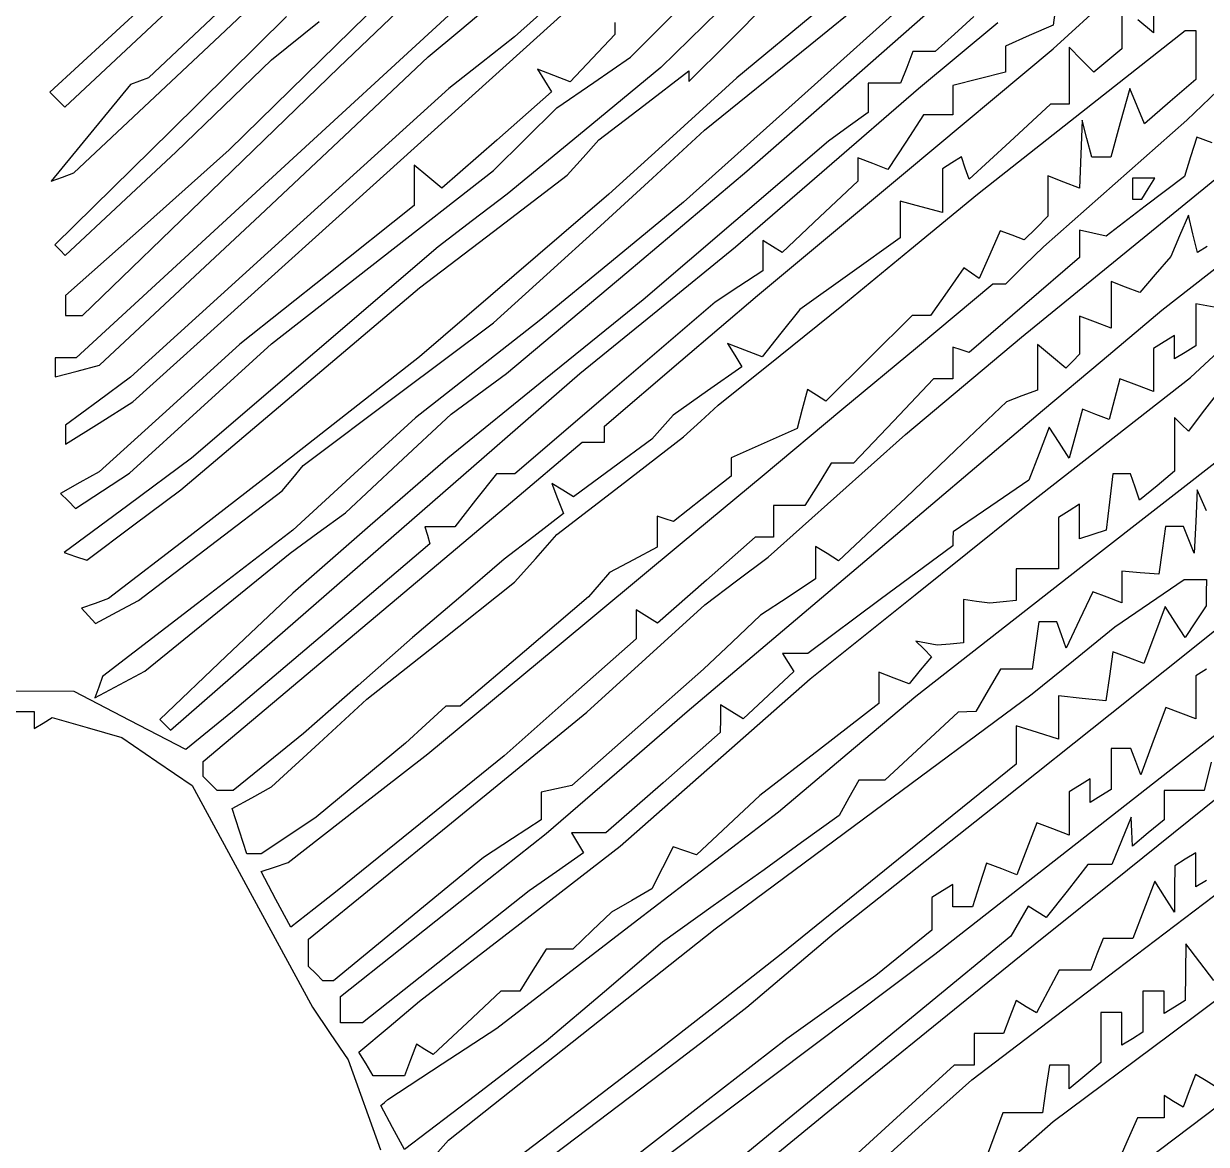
# Model space of a CAD drawing. Extents: x 137 to 489, y 18 to 824.
# Drawn here: x 315.8 to 405.4, y 401.4 to 486.3 of the extents above; entities that cross this region are included whole.
import ezdxf

# ---------------------------------------------------------------- set-up
doc = ezdxf.new("R2010")
doc.units = 0
doc.layers.add('Vrstva_1', color=7, linetype='CONTINUOUS')

msp = doc.modelspace()

# ---------------------------------------------------------------- linework, layer by layer
at = {"layer": 'Vrstva_1', "color": 7}
for p, q in [((330.617707, 485.411868), (341.66571, 495.811871)), ((361.749628, 483.788721), (372.934715, 495.000142)), ((336.66018, 493.011751), (325.2312, 482.211751)), ((339.653735, 483.011745), (348.001285, 491.011739)), ((375.348983, 484.728803), (383.348976, 491.212063)), ((318.891713, 479.998261), (330.308192, 490.705087)), ((326.545087, 489.230759), (322.153483, 485.179427)), ((370.549531, 489.366227), (367.294167, 486.187937)), ((384.14897, 489.297798), (374.948957, 481.043083)), ((340.944491, 472.936309), (358.270951, 488.553449)), ((356.944479, 488.906135), (352.944482, 485.314157)), ((378.441865, 482.0796), (386.334794, 489.009742)), ((393.757342, 484.412797), (398.232964, 488.512715)), ((348.873789, 487.811735), (334.315049, 474.411742)), ((348.804539, 485.811751), (351.18669, 487.811735)), ((369.149528, 484.928844), (372.149518, 487.922343)), ((376.072554, 487.409726), (369.800079, 482.209739)), ((394.012658, 488.070907), (393.749036, 486.209735)), ((398.9592, 487.608548), (398.9592, 486.008532)), ((401.359181, 488.142822), (401.359181, 485.616728)), ((335.684523, 486.860343), (326.906759, 478.210535)), ((341.744627, 486.94303), (331.344624, 476.761833)), ((334.544627, 483.580403), (338.144627, 486.492208)), ((387.74897, 486.857707), (386.285981, 485.533729)), ((401.359181, 485.616728), (400.159191, 486.612624)), ((346.422387, 483.811739), (348.804539, 485.811751)), ((360.549609, 486.407509), (360.549609, 485.514709)), ((367.294167, 486.187937), (364.038832, 483.009647)), ((383.543632, 481.409745), (389.56252, 486.409748)), ((393.749036, 486.209735), (391.949036, 485.420032)), ((395.89458, 479.61309), (403.76571, 485.813083)), ((398.9592, 486.008532), (398.9592, 484.408545)), ((403.76571, 485.813083), (404.16154, 485.813083)), ((404.16154, 485.813083), (404.557342, 485.813083)), ((404.557342, 485.813083), (404.557342, 483.957354)), ((322.153483, 485.179427), (317.761909, 481.128094)), ((319.569704, 475.011865), (330.617707, 485.411868)), ((352.944482, 485.314157), (350.453906, 483.362957)), ((360.549609, 485.514709), (358.864469, 483.720917)), ((366.149509, 481.935317), (369.149528, 484.928844)), ((367.348961, 478.245515), (375.348983, 484.728803)), ((386.285981, 485.533729), (384.822992, 484.209723)), ((391.949036, 485.420032), (390.149036, 484.630328)), ((340.056283, 477.811757), (346.422387, 483.811739)), ((358.949622, 481.862806), (361.749628, 483.788721)), ((382.557345, 475.066942), (393.757342, 484.412797)), ((383.120135, 484.209723), (382.659647, 483.009732)), ((383.971578, 484.209723), (383.120135, 484.209723)), ((384.822992, 484.209723), (383.971578, 484.209723)), ((390.149036, 484.630328), (390.149036, 483.635282)), ((395.900164, 483.591657), (394.959175, 484.532617)), ((394.959175, 484.532617), (394.959175, 482.372617)), ((398.9592, 484.408545), (397.900148, 483.529606)), ((403.867672, 479.013477), (409.21251, 484.107591)), ((404.557342, 483.957354), (404.557342, 482.101625)), ((329.943543, 473.611748), (339.653735, 483.011745)), ((330.931814, 480.096085), (334.544627, 483.580403)), ((350.453906, 483.362957), (347.963301, 481.411757)), ((358.864469, 483.720917), (357.179301, 481.927153)), ((364.038832, 483.009647), (358.222847, 478.209657)), ((382.659647, 483.009732), (382.199187, 481.809742)), ((390.149036, 483.635282), (390.149036, 482.640208)), ((396.841124, 482.650696), (395.900164, 483.591657)), ((397.900148, 483.529606), (396.841124, 482.650696)), ((325.2312, 482.211751), (324.545556, 481.964287)), ((355.933219, 482.405301), (354.687137, 482.883477)), ((354.687137, 482.883477), (355.224132, 482.014602)), ((355.224132, 482.014602), (355.761128, 481.145726)), ((357.179301, 481.927153), (355.933219, 482.405301)), ((362.749521, 480.133304), (366.149509, 482.744098)), ((369.800079, 482.209739), (364.943764, 477.809745)), ((366.149509, 482.744098), (366.149509, 482.339707)), ((366.149509, 482.339707), (366.149509, 481.935317)), ((370.548964, 475.149487), (378.441865, 482.0796)), ((388.149052, 482.138249), (386.149039, 481.63629)), ((390.149036, 482.640208), (388.149052, 482.138249)), ((394.959175, 482.372617), (394.959175, 480.212617)), ((404.557342, 482.101625), (402.620003, 480.417137)), ((317.761909, 481.128094), (318.326825, 480.563178)), ((323.85994, 481.716822), (320.853657, 478.048054)), ((324.545556, 481.964287), (323.85994, 481.716822)), ((347.963301, 481.411757), (335.909679, 470.476942)), ((355.761128, 481.145726), (351.602334, 477.507713)), ((356.149616, 479.936863), (358.949622, 481.862806)), ((376.616211, 475.409735), (383.543632, 481.409745)), ((380.974082, 481.809742), (379.748976, 481.809742)), ((379.748976, 481.809742), (379.748976, 480.70732)), ((382.199187, 481.809742), (380.974082, 481.809742)), ((386.149039, 481.63629), (386.149039, 480.523011)), ((399.55303, 481.41309), (398.832321, 478.813096)), ((400.117861, 480.072869), (399.55303, 481.41309)), ((318.326825, 480.563178), (318.891713, 479.998261)), ((374.948957, 481.043083), (365.748973, 472.78834)), ((379.748976, 480.70732), (379.748976, 479.604898)), ((386.149039, 480.523011), (386.149039, 479.409732)), ((393.560277, 480.212617), (390.469946, 477.381997)), ((394.259726, 480.212617), (393.560277, 480.212617)), ((394.959175, 480.212617), (394.259726, 480.212617)), ((402.620003, 480.417137), (400.682665, 478.73262)), ((402.557357, 471.724838), (413.757354, 480.86983)), ((327.31903, 476.611739), (330.931814, 480.096085)), ((353.749606, 477.573364), (356.149616, 479.936863)), ((359.349534, 477.522482), (362.749521, 480.133304)), ((379.748976, 479.604898), (378.236239, 478.507323)), ((383.933055, 479.409732), (382.581496, 477.346989)), ((385.041061, 479.409732), (383.933055, 479.409732)), ((386.149039, 479.409732), (385.041061, 479.409732)), ((388.02342, 473.413096), (395.89458, 479.61309)), ((400.682665, 478.73262), (400.117861, 480.072869)), ((378.236239, 478.507323), (376.723559, 477.409748)), ((395.942967, 479.01308), (395.850274, 476.438202)), ((396.308806, 477.613106), (395.942967, 479.01308)), ((398.832321, 478.813096), (398.111613, 476.213102)), ((398.443465, 474.213487), (403.867672, 479.013477)), ((320.853657, 478.048054), (317.847402, 474.379313)), ((326.906759, 478.210535), (318.128995, 469.560728)), ((333.69018, 471.811748), (340.056283, 477.811757)), ((351.349625, 475.209836), (353.749606, 477.573364)), ((358.222847, 478.209657), (352.406891, 473.409666)), ((358.149515, 476.177187), (359.349534, 477.522482)), ((364.943764, 477.809745), (360.087449, 473.409723)), ((363.400838, 474.627628), (367.348961, 478.245515)), ((396.674674, 476.213102), (396.308806, 477.613106)), ((404.641106, 477.73182), (404.168769, 476.243688)), ((405.793389, 477.289644), (404.641106, 477.73182)), ((331.344624, 476.761833), (325.14463, 471.242721)), ((351.602334, 477.507713), (347.44354, 473.869701)), ((376.723559, 477.409748), (369.708463, 471.409739)), ((382.581496, 477.346989), (381.229937, 475.284246)), ((390.469946, 477.381997), (387.379587, 474.551348)), ((323.119502, 472.690743), (327.31903, 476.611739)), ((356.949524, 474.831865), (358.149515, 476.177187)), ((380.089502, 475.721887), (378.949039, 476.159528)), ((378.949039, 476.159528), (378.949039, 475.279087)), ((386.090617, 475.770387), (385.358939, 475.318205)), ((386.822296, 476.222598), (386.090617, 475.770387)), ((387.100942, 475.386973), (386.822296, 476.222598)), ((395.850274, 476.438202), (395.757581, 473.863294)), ((397.393143, 476.213102), (396.674674, 476.213102)), ((398.111613, 476.213102), (397.393143, 476.213102)), ((404.168769, 476.243688), (403.69646, 474.755528)), ((318.708539, 474.695575), (319.569704, 475.011865)), ((342.949606, 468.633572), (351.349625, 475.209836)), ((346.396592, 474.738605), (345.349616, 475.60748)), ((345.349616, 475.60748), (345.349616, 474.07062)), ((351.349512, 470.573036), (356.949524, 474.831865)), ((361.449808, 467.479616), (370.548964, 475.149487)), ((369.688791, 469.409726), (376.616211, 475.409735)), ((371.357348, 465.721143), (382.557345, 475.066942)), ((378.949039, 475.279087), (378.949039, 474.398646)), ((381.229937, 475.284246), (380.089502, 475.721887)), ((385.358939, 475.318205), (385.358939, 473.672098)), ((387.379587, 474.551348), (387.100942, 475.386973)), ((317.847402, 474.379313), (318.708539, 474.695575)), ((334.315049, 474.411742), (319.756337, 461.011748)), ((345.349616, 474.07062), (345.349616, 472.533789)), ((347.44354, 473.869701), (346.396592, 474.738605)), ((359.452687, 471.009742), (363.400838, 474.627628)), ((378.949039, 474.398646), (376.084403, 471.696945)), ((393.019228, 469.413468), (398.443465, 474.213487)), ((394.557591, 474.323783), (393.357572, 474.784271)), ((393.357572, 474.784271), (393.357572, 473.258693)), ((395.757581, 473.863294), (394.557591, 474.323783)), ((400.60457, 474.613483), (399.757351, 474.613483)), ((399.757351, 474.613483), (399.757351, 473.81349)), ((401.451789, 474.613483), (400.60457, 474.613483)), ((403.69646, 474.755528), (400.72782, 472.490447)), ((400.957342, 473.81349), (401.451789, 474.613483)), ((320.233351, 464.211751), (329.943543, 473.611748)), ((352.406891, 473.409666), (349.780989, 471.409654)), ((360.087449, 473.409723), (352.918205, 467.242243)), ((382.890387, 469.182614), (388.02342, 473.413096)), ((385.358939, 473.672098), (385.358939, 472.026019)), ((393.357572, 473.258693), (393.357572, 471.733087)), ((399.757351, 473.81349), (399.757351, 473.013468)), ((400.462923, 473.013468), (400.957342, 473.81349)), ((318.919975, 468.769748), (323.119502, 472.690743)), ((332.487524, 465.305584), (340.944491, 472.936309)), ((345.349616, 472.533789), (338.749625, 467.28377)), ((365.748973, 472.78834), (360.287348, 468.299027)), ((383.758951, 472.444413), (382.158935, 472.862835)), ((382.158935, 472.862835), (382.158935, 471.473348)), ((385.358939, 472.026019), (383.758951, 472.444413)), ((400.72782, 472.490447), (397.759181, 470.225367)), ((399.757351, 473.013468), (400.110151, 473.013468)), ((400.110151, 473.013468), (400.462923, 473.013468)), ((327.60102, 466.126951), (333.69018, 471.811748)), ((349.780989, 471.409654), (347.155087, 469.409669)), ((369.708463, 471.409739), (362.693367, 465.409729)), ((376.084403, 471.696945), (373.219739, 468.995216)), ((382.158935, 471.473348), (382.158935, 470.083861)), ((391.357361, 462.579846), (402.557357, 471.724838)), ((393.357572, 471.733087), (392.460094, 470.835609)), ((404.007902, 471.814328), (403.335354, 470.249745)), ((404.34463, 470.404545), (404.007902, 471.814328)), ((325.14463, 471.242721), (318.944608, 465.723609)), ((335.909679, 470.476942), (323.856057, 459.542126)), ((345.749528, 466.314208), (351.349512, 470.573036)), ((355.400844, 467.329181), (359.452687, 471.009742)), ((389.74646, 470.635058), (388.952022, 468.824088)), ((390.654539, 470.286595), (389.74646, 470.635058)), ((392.460094, 470.835609), (391.562617, 469.938132)), ((395.759197, 470.683446), (395.7588, 469.648375)), ((396.759203, 470.454406), (395.759197, 470.683446)), ((397.759181, 470.225367), (396.759203, 470.454406)), ((404.681386, 468.994734), (404.34463, 470.404545)), ((318.128995, 469.560728), (318.524485, 469.165238)), ((372.484403, 469.449694), (371.749039, 469.904173)), ((371.749039, 469.904173), (371.749039, 468.74897)), ((382.158935, 470.083861), (378.358951, 467.372126)), ((391.562617, 469.938132), (390.654539, 470.286595)), ((395.7588, 469.648375), (395.758403, 468.613304)), ((403.335354, 470.249745), (402.662806, 468.685191)), ((318.524485, 469.165238), (318.919975, 468.769748)), ((334.549616, 462.057279), (342.949606, 468.633572)), ((347.155087, 469.409669), (337.821789, 461.409647)), ((363.795931, 464.609735), (369.688791, 469.409726)), ((371.749039, 468.74897), (371.749039, 467.593739)), ((373.219739, 468.995216), (372.484403, 469.449694)), ((377.757354, 464.952132), (382.890387, 469.182614)), ((388.952022, 468.824088), (388.157584, 467.01343)), ((395.758403, 468.613304), (391.574466, 465.013304)), ((391.588299, 468.013465), (393.019228, 469.413468)), ((402.662806, 468.685191), (401.493912, 467.319997)), ((405.420832, 469.451735), (404.681386, 468.994734)), ((360.287348, 468.299027), (354.825751, 463.809742)), ((386.988378, 467.813424), (385.727613, 466.013424)), ((387.572995, 467.413427), (386.988378, 467.813424)), ((390.157342, 466.61349), (391.588299, 468.013465)), ((401.981017, 464.613392), (406.571896, 468.213392)), ((338.749625, 467.28377), (332.149606, 462.033751)), ((352.918205, 467.242243), (345.748961, 461.074762)), ((351.348973, 463.648649), (355.400844, 467.329181)), ((352.35068, 459.809745), (361.449808, 467.479616)), ((371.749039, 467.593739), (369.949039, 466.40486)), ((378.358951, 467.372126), (374.558939, 464.660419)), ((388.157584, 467.01343), (387.572995, 467.413427)), ((399.242636, 466.370164), (398.159887, 466.785496)), ((398.159887, 466.785496), (398.159887, 465.014296)), ((401.493912, 467.319997), (400.325017, 465.954832)), ((321.51189, 460.442126), (327.60102, 466.126951)), ((336.716532, 458.66194), (345.749528, 466.314208)), ((369.949039, 466.40486), (368.149039, 465.215981)), ((383.473559, 461.846466), (389.189792, 466.61349)), ((385.727613, 466.013424), (384.466847, 464.213424)), ((389.189792, 466.61349), (389.673553, 466.61349)), ((389.673553, 466.61349), (390.157342, 466.61349)), ((400.325017, 465.954832), (399.242636, 466.370164)), ((318.944608, 465.723609), (318.944608, 464.967666)), ((324.030557, 457.674888), (332.487524, 465.305584)), ((362.693367, 465.409729), (355.300809, 459.409748)), ((368.149039, 465.215981), (360.557065, 458.71285)), ((365.557351, 460.770265), (371.357348, 465.721143)), ((391.574466, 465.013304), (387.390529, 461.413304)), ((398.159887, 465.014296), (398.159887, 463.243124)), ((405.956608, 464.848384), (404.556633, 465.083376)), ((404.556633, 465.083376), (404.556633, 463.495521)), ((318.944608, 464.967666), (318.944608, 464.211751)), ((318.944608, 464.211751), (319.58898, 464.211751)), ((319.58898, 464.211751), (320.233351, 464.211751)), ((357.903099, 459.809745), (363.795931, 464.609735)), ((373.071798, 461.18262), (377.757354, 464.952132)), ((374.558939, 464.660419), (373.129512, 462.87292)), ((383.084306, 464.213424), (379.810828, 460.97246)), ((383.775591, 464.213424), (383.084306, 464.213424)), ((384.466847, 464.213424), (383.775591, 464.213424)), ((396.959868, 463.703613), (395.759877, 464.164072)), ((395.759877, 464.164072), (395.759877, 462.722513)), ((397.468998, 460.810006), (401.981017, 464.613392)), ((344.148973, 458.247118), (351.348973, 463.648649)), ((354.825751, 463.809742), (350.137219, 460.135559)), ((398.159887, 463.243124), (396.959868, 463.703613)), ((404.556633, 463.495521), (404.556633, 461.907666)), ((373.129512, 462.87292), (371.700085, 461.08542)), ((386.957367, 458.889931), (391.357361, 462.579846)), ((395.759877, 462.722513), (395.759877, 461.280954)), ((402.956617, 462.707688), (402.156624, 462.213241)), ((402.956617, 461.813244), (402.956617, 462.707688)), ((332.149606, 462.033751), (326.822627, 457.20326)), ((337.821789, 461.409647), (328.488491, 453.409654)), ((329.165518, 457.163291), (334.549616, 462.057279)), ((370.398274, 461.58497), (369.096463, 462.08452)), ((369.096463, 462.08452), (369.637115, 461.209748)), ((371.700085, 461.08542), (370.398274, 461.58497)), ((377.757354, 457.079443), (383.473559, 461.846466)), ((386.774844, 461.61343), (386.159159, 461.813272)), ((386.159159, 461.813272), (386.159159, 460.613282)), ((387.390529, 461.413304), (386.774844, 461.61343)), ((393.633496, 461.119181), (392.559874, 462.010224)), ((392.559874, 462.010224), (392.559874, 460.287156)), ((402.156624, 462.213241), (401.35663, 461.718822)), ((401.35663, 461.718822), (401.35663, 460.080454)), ((402.956617, 460.918828), (402.956617, 461.813244)), ((403.756611, 461.413247), (402.956617, 460.918828)), ((404.556633, 461.907666), (403.756611, 461.413247)), ((404.157345, 459.520809), (406.957351, 462.115587)), ((318.950419, 461.011748), (318.144501, 461.011748)), ((318.144501, 461.011748), (318.144501, 460.286646)), ((319.756337, 461.011748), (318.950419, 461.011748)), ((345.748961, 461.074762), (340.148976, 456.685739)), ((359.757354, 455.819414), (365.557351, 460.770265)), ((368.386243, 457.41308), (373.071798, 461.18262)), ((369.637115, 461.209748), (370.177767, 460.334976)), ((379.810828, 460.97246), (376.537323, 457.731524)), ((386.159159, 460.613282), (386.159159, 459.413291)), ((392.956951, 457.006649), (397.468998, 460.810006)), ((394.70709, 460.228167), (393.633496, 461.119181)), ((395.233483, 460.754561), (394.70709, 460.228167)), ((395.759877, 461.280954), (395.233483, 460.754561)), ((318.144501, 460.286646), (318.144501, 459.561543)), ((318.144501, 459.561543), (319.828195, 460.001849)), ((319.828195, 460.001849), (321.51189, 460.442126)), ((350.137219, 460.135559), (345.448658, 456.461405)), ((345.963005, 449.409742), (357.903099, 459.809745)), ((350.249811, 458.279206), (352.35068, 459.809745)), ((370.177767, 460.334976), (367.568362, 458.503172)), ((392.559874, 460.287156), (392.559874, 458.564088)), ((401.35663, 460.080454), (401.35663, 458.442057)), ((323.856057, 459.542126), (321.400261, 457.726479)), ((355.300809, 459.409748), (347.908224, 453.409739)), ((360.557065, 458.71285), (352.965061, 452.209748)), ((384.694101, 459.413291), (381.661795, 456.213288)), ((382.557345, 455.199987), (386.957367, 458.889931)), ((385.42663, 459.413291), (384.694101, 459.413291)), ((386.159159, 459.413291), (385.42663, 459.413291)), ((397.689732, 454.46709), (404.157345, 459.520809)), ((398.808567, 459.419839), (398.403751, 457.871896)), ((400.082598, 458.930976), (398.808567, 459.419839)), ((401.35663, 458.442057), (400.082598, 458.930976)), ((327.683537, 451.009644), (336.716532, 458.66194)), ((336.948973, 452.845559), (344.148973, 458.247118)), ((348.14897, 456.748696), (350.249811, 458.279206)), ((367.568362, 458.503172), (364.958957, 456.671367)), ((375.139474, 458.595439), (374.753055, 457.117739)), ((375.838413, 458.163468), (375.139474, 458.595439)), ((376.537323, 457.731524), (375.838413, 458.163468)), ((391.391802, 458.115846), (390.223729, 457.667632)), ((392.559874, 458.564088), (391.391802, 458.115846)), ((398.403751, 457.871896), (397.998964, 456.323953)), ((406.106334, 458.213386), (405.052668, 456.825827)), ((321.400261, 457.726479), (318.944494, 455.91086)), ((321.487512, 456.064753), (324.030557, 457.674888)), ((326.822627, 457.20326), (321.495619, 452.372797)), ((323.78142, 452.269304), (329.165518, 457.163291)), ((367.071449, 456.21309), (368.386243, 457.41308)), ((371.707767, 452.046472), (377.757354, 457.079443)), ((374.753055, 457.117739), (374.366636, 455.640066)), ((379.493575, 445.610013), (392.956951, 457.006649)), ((390.223729, 457.667632), (386.391798, 454.02395)), ((395.966891, 457.103735), (395.461786, 455.258494)), ((396.982942, 456.713858), (395.966891, 457.103735)), ((318.944494, 454.454617), (321.487512, 456.064753)), ((340.148976, 456.685739), (334.548964, 452.296715)), ((345.448658, 456.461405), (340.798819, 452.208784)), ((344.148973, 453.009742), (348.14897, 456.748696)), ((364.958957, 456.671367), (364.158935, 455.761389)), ((365.756627, 455.013099), (367.071449, 456.21309)), ((381.661795, 456.213288), (378.62949, 453.013285)), ((397.998964, 456.323953), (396.982942, 456.713858)), ((403.478107, 455.959162), (402.957213, 456.480057)), ((402.957213, 456.480057), (402.957213, 454.444668)), ((405.052668, 456.825827), (403.99903, 455.438268)), ((318.944494, 455.91086), (318.944494, 455.182753)), ((318.944494, 455.182753), (318.944494, 454.454617)), ((359.757354, 455.216032), (359.757354, 455.819414)), ((359.757354, 454.61262), (359.757354, 455.216032)), ((364.158935, 455.761389), (363.358942, 454.851383)), ((374.366636, 455.640066), (371.862113, 454.531465)), ((377.357357, 450.552246), (382.557345, 455.199987)), ((393.448479, 455.759036), (392.682359, 453.743943)), ((394.20258, 454.586145), (393.448479, 455.759036)), ((395.461786, 455.258494), (394.956652, 453.413254)), ((396.43937, 445.589688), (409.521515, 455.813405)), ((403.99903, 455.438268), (403.478107, 455.959162)), ((352.637405, 450.012614), (358.070315, 454.61262)), ((358.070315, 454.61262), (358.913849, 454.61262)), ((358.913849, 454.61262), (359.757354, 454.61262)), ((363.358942, 454.851383), (360.393534, 452.663433)), ((360.957005, 451.31057), (365.756627, 455.013099)), ((371.862113, 454.531465), (369.357591, 453.422835)), ((391.222091, 449.413398), (397.689732, 454.46709)), ((394.956652, 453.413254), (394.20258, 454.586145)), ((402.957213, 454.444668), (402.957213, 452.409307)), ((328.488491, 453.409654), (323.666476, 449.827172)), ((347.908224, 453.409739), (342.028602, 448.297682)), ((369.357591, 453.422835), (369.357591, 452.733279)), ((386.391798, 454.02395), (382.559868, 450.380296)), ((392.682359, 453.743943), (391.916211, 451.72885)), ((336.14898, 451.883622), (336.948973, 452.845559)), ((340.148976, 449.270787), (344.148973, 453.009742)), ((360.393534, 452.663433), (357.428098, 450.475455)), ((369.357591, 452.733279), (369.357591, 452.043694)), ((376.944038, 453.013285), (375.944825, 451.413269)), ((377.78675, 453.013285), (376.944038, 453.013285)), ((378.62949, 453.013285), (377.78675, 453.013285)), ((320.029285, 451.552195), (318.562951, 450.731594)), ((321.495619, 452.372797), (320.029285, 451.552195)), ((321.740561, 450.932088), (323.78142, 452.269304)), ((334.548964, 452.296715), (328.373235, 447.527962)), ((335.348986, 450.921685), (336.14898, 451.883622)), ((340.798819, 452.208784), (336.14898, 447.956164)), ((351.579317, 452.209748), (350.006117, 450.209735)), ((352.272189, 452.209748), (351.579317, 452.209748)), ((352.965061, 452.209748), (352.272189, 452.209748)), ((365.658208, 447.013474), (371.707767, 452.046472)), ((369.357591, 452.043694), (367.173099, 450.328564)), ((391.916211, 451.72885), (389.04188, 449.771046)), ((398.263493, 452.213405), (398.010359, 450.07509)), ((398.943694, 452.213405), (398.263493, 452.213405)), ((399.623896, 452.213405), (398.943694, 452.213405)), ((399.960454, 451.213398), (399.623896, 452.213405)), ((402.957213, 452.409307), (401.627112, 451.311335)), ((318.562951, 450.731594), (319.131326, 450.163219)), ((319.699672, 449.594844), (321.740561, 450.932088)), ((324.124328, 448.340372), (327.683537, 451.009644)), ((329.91222, 446.774173), (335.348986, 450.921685)), ((356.602677, 450.985606), (355.777285, 451.495729)), ((355.777285, 451.495729), (356.21674, 450.350504)), ((356.157354, 447.608041), (360.957005, 451.31057)), ((357.428098, 450.475455), (356.602677, 450.985606)), ((375.944825, 451.413269), (374.945613, 449.813282)), ((400.297039, 450.213392), (399.960454, 451.213398)), ((401.627112, 451.311335), (400.297039, 450.213392)), ((404.669679, 451.013386), (404.55034, 448.613405)), ((405.366832, 449.413398), (404.669679, 451.013386)), ((323.666476, 449.827172), (318.844488, 446.244661)), ((319.131326, 450.163219), (319.699672, 449.594844)), ((347.204494, 445.412636), (352.637405, 450.012614)), ((350.006117, 450.209735), (348.432917, 448.209723)), ((356.21674, 450.350504), (356.656195, 449.20525)), ((367.173099, 450.328564), (364.98858, 448.613433)), ((372.15737, 445.904532), (377.357357, 450.552246)), ((373.752397, 449.813282), (372.559181, 449.813282)), ((372.559181, 449.813282), (372.559181, 448.613291)), ((374.945613, 449.813282), (373.752397, 449.813282)), ((382.559868, 450.380296), (380.029918, 448.006791)), ((389.04188, 449.771046), (386.16755, 447.813241)), ((395.757213, 449.907817), (394.957219, 449.413398)), ((395.757213, 448.593931), (395.757213, 449.907817)), ((398.010359, 450.07509), (397.757225, 447.936775)), ((334.02291, 439.009739), (345.963005, 449.409742)), ((338.052557, 447.740277), (340.148976, 449.270787)), ((356.656195, 449.20525), (354.407584, 447.474529)), ((364.373093, 448.813276), (363.757578, 449.013402)), ((363.757578, 449.013402), (363.757578, 447.841531)), ((383.289732, 443.049024), (391.222091, 449.413398)), ((394.957219, 449.413398), (394.157225, 448.91898)), ((394.157225, 448.91898), (394.157225, 446.966164)), ((320.565146, 445.671128), (324.124328, 448.340372)), ((336.14898, 447.956164), (328.94898, 442.402016)), ((342.028602, 448.297682), (336.14898, 443.185625)), ((347.29098, 448.209723), (346.149043, 448.209723)), ((346.149043, 448.209723), (346.349169, 447.559427)), ((348.432917, 448.209723), (347.29098, 448.209723)), ((364.98858, 448.613433), (364.373093, 448.813276)), ((372.559181, 448.613291), (372.559181, 447.413272)), ((380.029918, 448.006791), (377.499969, 445.633313)), ((395.757213, 447.280044), (395.757213, 448.593931)), ((402.26862, 448.21338), (402.012652, 446.41338)), ((402.946299, 448.21338), (402.26862, 448.21338)), ((403.623978, 448.21338), (402.946299, 448.21338)), ((404.02749, 447.213402), (403.623978, 448.21338)), ((404.55034, 448.613405), (404.431002, 446.213395)), ((328.373235, 447.527962), (322.197506, 442.759238)), ((335.956167, 446.209739), (338.052557, 447.740277)), ((346.349169, 447.559427), (346.549011, 446.909131)), ((354.407584, 447.474529), (352.158945, 445.74378)), ((354.557367, 445.802683), (356.157354, 447.608041)), ((363.757578, 447.841531), (363.757578, 446.669688)), ((371.184435, 447.413272), (367.485676, 444.157483)), ((371.871808, 447.413272), (371.184435, 447.413272)), ((372.559181, 447.413272), (371.871808, 447.413272)), ((386.16188, 447.288973), (386.156211, 446.764706)), ((386.16755, 447.813241), (386.16188, 447.288973)), ((396.757219, 447.608438), (395.757213, 447.280044)), ((397.757225, 447.936775), (396.757219, 447.608438)), ((404.431002, 446.213395), (404.02749, 447.213402)), ((318.844488, 446.244661), (319.704803, 445.95788)), ((324.475455, 442.62669), (329.91222, 446.774173)), ((330.452561, 441.740665), (335.956167, 446.209739)), ((346.549011, 446.909131), (339.071641, 440.559439)), ((356.02217, 439.01348), (365.658208, 447.013474)), ((363.757578, 446.669688), (361.957578, 445.710869)), ((376.629931, 446.171017), (375.759893, 446.708721)), ((375.759893, 446.708721), (375.759893, 445.479959)), ((377.499969, 445.633313), (376.629931, 446.171017)), ((386.156211, 446.764706), (380.658359, 442.688967)), ((394.157225, 446.966164), (394.157225, 445.013405)), ((402.012652, 446.41338), (401.756683, 444.61338)), ((319.704803, 445.95788), (320.565146, 445.671128)), ((338.280917, 437.913553), (347.204494, 445.412636)), ((352.158945, 445.74378), (348.696822, 442.778202)), ((352.957351, 443.997298), (354.557367, 445.802683)), ((361.957578, 445.710869), (360.157578, 444.75205)), ((366.030198, 434.213405), (379.493575, 445.610013)), ((369.757361, 444.097786), (372.15737, 445.904532)), ((375.759893, 445.479959), (375.759893, 444.251197)), ((383.357225, 435.365972), (396.43937, 445.589688)), ((360.157578, 444.75205), (359.357584, 443.81914)), ((392.557209, 445.013405), (390.957222, 445.013405)), ((390.957222, 445.013405), (390.957222, 443.813386)), ((394.157225, 445.013405), (392.557209, 445.013405)), ((400.357077, 444.724498), (398.957471, 444.835616)), ((398.957471, 444.835616), (398.957471, 443.638913)), ((401.756683, 444.61338), (400.357077, 444.724498)), ((347.357367, 439.565641), (352.957351, 443.997298)), ((359.357584, 443.81914), (358.557591, 442.88623)), ((367.485676, 444.157483), (363.786917, 440.901723)), ((367.357351, 442.291039), (369.757361, 444.097786)), ((375.759893, 444.251197), (373.671496, 442.882828)), ((390.957222, 443.813386), (390.957222, 442.613395)), ((398.957471, 443.638913), (398.957471, 442.442211)), ((401.04771, 442.413411), (403.672479, 444.213411)), ((403.672479, 444.213411), (404.514907, 444.213411)), ((404.514907, 444.213411), (405.357364, 444.213411)), ((405.357364, 444.213411), (405.346025, 443.213433)), ((322.197506, 442.759238), (321.173235, 442.394022)), ((322.843691, 441.753392), (324.475455, 442.62669)), ((336.14898, 443.185625), (331.114876, 438.398447)), ((348.696822, 442.778202), (345.234671, 439.812624)), ((358.557591, 442.88623), (353.695521, 438.74983)), ((373.671496, 442.882828), (371.583128, 441.514488)), ((380.658359, 442.688967), (375.160507, 438.613257)), ((375.357345, 436.684649), (383.289732, 443.049024)), ((387.957232, 442.553868), (386.957225, 442.683694)), ((386.957225, 442.683694), (386.957225, 441.048643)), ((390.957222, 442.613395), (389.957216, 442.518718)), ((396.756595, 443.286765), (395.752139, 441.150094)), ((397.857033, 442.864488), (396.756595, 443.286765)), ((398.957471, 442.442211), (397.857033, 442.864488)), ((405.346025, 443.213433), (405.334687, 442.213427)), ((321.173235, 442.394022), (320.148964, 442.028778)), ((320.148964, 442.028778), (320.68046, 441.45445)), ((321.211956, 440.880094), (322.843691, 441.753392)), ((328.94898, 442.402016), (321.74898, 436.847868)), ((324.948954, 437.271591), (330.452561, 441.740665)), ((362.973033, 441.404702), (362.159178, 441.90771)), ((362.159178, 441.90771), (362.159178, 440.81691)), ((362.89389, 438.220828), (367.357351, 442.291039)), ((388.957209, 442.424041), (387.957232, 442.553868)), ((389.957216, 442.518718), (388.957209, 442.424041)), ((398.422942, 440.613411), (401.04771, 442.413411)), ((402.251046, 442.1592), (401.430728, 440.001609)), ((403.005118, 440.986309), (402.251046, 442.1592)), ((405.334687, 442.213427), (404.546939, 441.013408)), ((320.68046, 441.45445), (321.211956, 440.880094)), ((362.159178, 440.81691), (362.159178, 439.726082)), ((363.786917, 440.901723), (362.973033, 441.404702)), ((371.583128, 441.514488), (369.428627, 439.464387)), ((386.957225, 441.048643), (386.957225, 439.413562)), ((392.668753, 441.01338), (392.413068, 439.21338)), ((393.346432, 441.01338), (392.668753, 441.01338)), ((394.024139, 441.01338), (393.346432, 441.01338)), ((394.385924, 440.013402), (394.024139, 441.01338)), ((395.752139, 441.150094), (394.747682, 439.013395)), ((403.759191, 439.813417), (403.005118, 440.986309)), ((404.546939, 441.013408), (403.759191, 439.813417)), ((339.071641, 440.559439), (331.594243, 434.209748)), ((394.747682, 439.013395), (394.385924, 440.013402)), ((395.290148, 438.076658), (398.422942, 440.613411)), ((398.062602, 433.997036), (406.364712, 440.613269)), ((401.430728, 440.001609), (400.610409, 437.843991)), ((330.458769, 435.903562), (334.02291, 439.009739)), ((345.234671, 439.812624), (341.096797, 436.173194)), ((341.757354, 435.133956), (347.357367, 439.565641)), ((346.386161, 431.013487), (356.02217, 439.01348)), ((362.159178, 439.726082), (357.159175, 435.284476)), ((369.428627, 439.464387), (367.274126, 437.414287)), ((384.157219, 439.385499), (383.357225, 439.546791)), ((383.357225, 439.546791), (383.95029, 438.953726)), ((384.957213, 439.224208), (384.157219, 439.385499)), ((385.957219, 439.318885), (384.957213, 439.224208)), ((386.957225, 439.413562), (385.957219, 439.318885)), ((392.413068, 439.21338), (392.157383, 437.41338)), ((331.114876, 438.398447), (326.080772, 433.611269)), ((353.695521, 438.74983), (348.833452, 434.613402)), ((358.4304, 434.150617), (362.89389, 438.220828)), ((374.211156, 438.613257), (373.261805, 438.613257)), ((373.261805, 438.613257), (373.684337, 437.92954)), ((375.160507, 438.613257), (374.211156, 438.613257)), ((384.543354, 438.360661), (383.691798, 437.334605)), ((383.95029, 438.953726), (384.543354, 438.360661)), ((398.28651, 438.735742), (398.020337, 436.87457)), ((399.44846, 438.28988), (398.28651, 438.735742)), ((400.610409, 437.843991), (399.44846, 438.28988)), ((323.056403, 436.262967), (324.948954, 437.271591)), ((329.357367, 430.414441), (338.280917, 437.913553)), ((367.274126, 437.414287), (362.289912, 433.014293)), ((374.106898, 437.245824), (372.190791, 435.44571)), ((373.684337, 437.92954), (374.106898, 437.245824)), ((383.691798, 437.334605), (382.840243, 436.308548)), ((389.757373, 437.41338), (388.822195, 435.813392)), ((390.957392, 437.41338), (389.757373, 437.41338)), ((392.157383, 437.41338), (390.957392, 437.41338)), ((392.157354, 435.539906), (395.290148, 438.076658)), ((405.359291, 437.413266), (404.559298, 436.918847)), ((321.74898, 436.847868), (321.456416, 436.051134)), ((368.157345, 430.340542), (375.357345, 436.684649)), ((381.698731, 436.746586), (380.557219, 437.184624)), ((380.557219, 437.184624), (380.557219, 435.99634)), ((382.840243, 436.308548), (381.698731, 436.746586)), ((398.020337, 436.87457), (397.754164, 435.013427)), ((403.028731, 430.097669), (411.057099, 436.381824)), ((404.559298, 436.918847), (404.559298, 435.280479)), ((319.585266, 435.721861), (314.267131, 435.741704)), ((323.82085, 433.524359), (319.585266, 435.721861)), ((321.163852, 435.254372), (323.056403, 436.262967)), ((321.456416, 436.051134), (321.163852, 435.254372)), ((326.894655, 432.797386), (330.458769, 435.903562)), ((341.096797, 436.173194), (336.958951, 432.533735)), ((372.190791, 435.44571), (370.274655, 433.645625)), ((380.157364, 426.645099), (392.157354, 435.539906)), ((380.557219, 435.99634), (380.557219, 434.808028)), ((388.822195, 435.813392), (387.887017, 434.213405)), ((338.148482, 431.820227), (341.757354, 435.133956)), ((347.757591, 434.613402), (346.221581, 433.213398)), ((348.295521, 434.613402), (347.757591, 434.613402)), ((348.833452, 434.613402), (348.295521, 434.613402)), ((357.159175, 435.284476), (352.159172, 430.842841)), ((368.556208, 434.707682), (368.544869, 433.660479)), ((369.415446, 434.176639), (368.556208, 434.707682)), ((380.557219, 434.808028), (376.044973, 431.326857)), ((378.157209, 430.990044), (383.357225, 435.365972)), ((395.956743, 435.203915), (394.159323, 435.394403)), ((394.159323, 435.394403), (394.159323, 433.74994)), ((397.754164, 435.013427), (395.956743, 435.203915)), ((402.281915, 434.516003), (401.33965, 431.964652)), ((403.420592, 434.079043), (402.281915, 434.516003)), ((404.559298, 435.280479), (404.559298, 433.642082)), ((314.563294, 434.205014), (316.563279, 434.205014)), ((316.563279, 434.205014), (316.563279, 433.55778)), ((317.249376, 433.334608), (317.935502, 433.758643)), ((317.935502, 433.758643), (320.568066, 433.003635)), ((331.594243, 434.209748), (329.825339, 432.768302)), ((347.89388, 425.555036), (358.4304, 434.150617)), ((360.693581, 429.589134), (366.030198, 434.213405)), ((368.544869, 433.660479), (368.533531, 432.613247)), ((370.274655, 433.645625), (369.415446, 434.176639)), ((386.55737, 434.16805), (383.779106, 431.590082)), ((387.222208, 434.190728), (386.55737, 434.16805)), ((387.887017, 434.213405), (387.222208, 434.190728)), ((389.76052, 427.380803), (398.062602, 433.997036)), ((394.159323, 433.74994), (394.159323, 432.105449)), ((404.559298, 433.642082), (403.420592, 434.079043)), ((316.563279, 433.55778), (316.563279, 432.910573)), ((316.563279, 432.910573), (317.249376, 433.334608)), ((320.568066, 433.003635), (323.200602, 432.248627)), ((328.056435, 431.326857), (323.82085, 433.524359)), ((326.080772, 433.611269), (326.487713, 433.204328)), ((326.487713, 433.204328), (326.894655, 432.797386)), ((329.825339, 432.768302), (328.056435, 431.326857)), ((346.221581, 433.213398), (344.6856, 431.813395)), ((362.289912, 433.014293), (357.305698, 428.614299)), ((390.959348, 433.121102), (390.953679, 431.667184)), ((392.559335, 432.613276), (390.959348, 433.121102)), ((323.200602, 432.248627), (325.862476, 430.426828)), ((336.958951, 432.533735), (334.297559, 430.373197)), ((368.533531, 432.613247), (364.200378, 428.813263)), ((394.159323, 432.105449), (392.559335, 432.613276)), ((401.33965, 431.964652), (400.397357, 429.413272)), ((334.539581, 428.506498), (338.148482, 431.820227)), ((341.089909, 426.886186), (346.386161, 431.013487)), ((344.6856, 431.813395), (341.307071, 429.013389)), ((376.044973, 431.326857), (371.532756, 427.845685)), ((372.957222, 426.614145), (378.157209, 430.990044)), ((383.779106, 431.590082), (381.000813, 429.012113)), ((390.953679, 431.667184), (390.948009, 430.213266)), ((398.892643, 431.413285), (398.159291, 431.413285)), ((398.159291, 431.413285), (398.159291, 429.860494)), ((399.625965, 431.413285), (398.892643, 431.413285)), ((400.011676, 430.413279), (399.625965, 431.413285)), ((325.862476, 430.426828), (328.52435, 428.605002)), ((329.357367, 429.84686), (329.357367, 430.414441)), ((334.297559, 430.373197), (331.636195, 428.21263)), ((352.159172, 430.842841), (345.839159, 425.728063)), ((360.957345, 423.996435), (368.157345, 430.340542)), ((390.948009, 430.213266), (382.049858, 423.013266)), ((395.000362, 423.813543), (403.028731, 430.097669)), ((400.397357, 429.413272), (400.011676, 430.413279)), ((405.726973, 430.371808), (405.185272, 428.213537)), ((329.357367, 429.279279), (329.357367, 429.84686)), ((329.890706, 428.745969), (329.357367, 429.279279)), ((355.356964, 424.964891), (360.693581, 429.589134)), ((398.159291, 429.860494), (398.159291, 428.307704)), ((328.52435, 428.605002), (333.081666, 420.205011)), ((330.424016, 428.21263), (329.890706, 428.745969)), ((333.057345, 427.676995), (334.539581, 428.506498)), ((341.307071, 429.013389), (337.928513, 426.213383)), ((356.132778, 428.355496), (354.959887, 428.096693)), ((357.305698, 428.614299), (356.132778, 428.355496)), ((364.200378, 428.813263), (359.867254, 425.01325)), ((379.036885, 429.012113), (378.286781, 427.671751)), ((380.018835, 429.012113), (379.036885, 429.012113)), ((381.000813, 429.012113), (380.018835, 429.012113)), ((395.759282, 428.613279), (394.959288, 428.11886)), ((396.559304, 429.107698), (395.759282, 428.613279)), ((396.559304, 428.213282), (396.559304, 429.107698)), ((398.159291, 428.307704), (397.359298, 427.813285)), ((331.029298, 428.21263), (330.424016, 428.21263)), ((331.636195, 428.21263), (331.029298, 428.21263)), ((331.575137, 426.847521), (333.057345, 427.676995)), ((354.959887, 428.096693), (354.959887, 427.047364)), ((371.532756, 427.845685), (369.130025, 425.601213)), ((378.286781, 427.671751), (377.536677, 426.331417)), ((383.462872, 422.397043), (389.76052, 427.380803)), ((394.959288, 428.11886), (394.959288, 426.480463)), ((396.559304, 427.318866), (396.559304, 428.213282)), ((397.359298, 427.813285), (396.559304, 427.318866)), ((399.38125, 422.213584), (406.365109, 427.813597)), ((403.671997, 428.213537), (402.158721, 428.213537)), ((402.158721, 428.213537), (402.158721, 427.111483)), ((405.185272, 428.213537), (403.671997, 428.213537)), ((332.120154, 425.130293), (331.575137, 426.847521)), ((335.793657, 422.758913), (341.089909, 426.886186)), ((354.959887, 427.047364), (354.959887, 425.998035)), ((362.278828, 418.41377), (372.957222, 426.614145)), ((368.157345, 417.750293), (380.157364, 426.645099)), ((394.959288, 426.480463), (394.959288, 424.842094)), ((402.158721, 427.111483), (402.158721, 426.009458)), ((337.928513, 426.213383), (335.843036, 424.818652)), ((337.357361, 416.959455), (347.89388, 425.555036)), ((345.839159, 425.728063), (339.519175, 420.613285)), ((354.959887, 425.998035), (352.786706, 424.574107)), ((369.130025, 425.601213), (366.727323, 423.35674)), ((377.536677, 426.331417), (374.694576, 424.271764)), ((392.508085, 425.782715), (391.759002, 423.813288)), ((393.733701, 425.312419), (392.508085, 425.782715)), ((399.657232, 426.213524), (398.933717, 424.413524)), ((399.707972, 425.115581), (399.657232, 426.213524)), ((402.158721, 426.009458), (400.958731, 425.013534)), ((332.665172, 423.413093), (332.120154, 425.130293)), ((335.843036, 424.818652), (333.757587, 423.42395)), ((352.097461, 422.389134), (355.356964, 424.964891)), ((358.563288, 425.01325), (357.259294, 425.01325)), ((357.259294, 425.01325), (357.722986, 424.263005)), ((359.867254, 425.01325), (358.563288, 425.01325)), ((394.959288, 424.842094), (393.733701, 425.312419)), ((399.758712, 424.017609), (399.707972, 425.115581)), ((400.958731, 425.013534), (399.758712, 424.017609)), ((352.786706, 424.574107), (350.613496, 423.15018)), ((353.357348, 418.130022), (360.957345, 423.996435)), ((357.722986, 424.263005), (358.186649, 423.512787)), ((364.969729, 423.942605), (364.163471, 422.356564)), ((365.848526, 423.649672), (364.969729, 423.942605)), ((374.694576, 424.271764), (371.852447, 422.21211)), ((389.890658, 419.813546), (395.000362, 423.813543)), ((391.759002, 423.813288), (391.01023, 421.843833)), ((398.933717, 424.413524), (398.210202, 422.613524)), ((333.211266, 423.418762), (332.665172, 423.413093)), ((333.211493, 423.41828), (333.211266, 423.418762)), ((333.757587, 423.42395), (333.211493, 423.41828)), ((350.613496, 423.15018), (344.925921, 418.482085)), ((358.186649, 423.512787), (356.128016, 422.063008)), ((366.727323, 423.35674), (365.848526, 423.649672)), ((382.049858, 423.013266), (373.151707, 415.813294)), ((398.571279, 414.66223), (409.551137, 423.013578)), ((403.759077, 423.013436), (402.959083, 422.519017)), ((404.559071, 423.507883), (403.759077, 423.013436)), ((404.559071, 422.213443), (404.559071, 423.507883)), ((333.757361, 422.075282), (334.775509, 422.417112)), ((334.880306, 419.967241), (333.757361, 422.075282)), ((334.775509, 422.417112), (335.793657, 422.758913)), ((348.837959, 419.813405), (352.097461, 422.389134)), ((356.128016, 422.063008), (354.069354, 420.613257)), ((364.163471, 422.356564), (363.357213, 420.770494)), ((371.852447, 422.21211), (368.004926, 419.473531)), ((377.165225, 417.413282), (383.462872, 422.397043)), ((388.703537, 422.72898), (388.17737, 421.071137)), ((389.856869, 422.286406), (388.703537, 422.72898)), ((391.01023, 421.843833), (389.856869, 422.286406)), ((392.397392, 416.6136), (399.38125, 422.213584)), ((396.388913, 422.613524), (394.809732, 420.605915)), ((397.299543, 422.613524), (396.388913, 422.613524)), ((398.210202, 422.613524), (397.299543, 422.613524)), ((402.959083, 422.519017), (402.947745, 420.766243)), ((404.559071, 420.91903), (404.559071, 422.213443)), ((386.158989, 421.107704), (385.358995, 420.613285)), ((386.158989, 420.260485), (386.158989, 421.107704)), ((401.452781, 421.359222), (400.626652, 419.186353)), ((402.194608, 420.186359), (401.452781, 421.359222)), ((405.359093, 421.413449), (404.559071, 420.91903)), ((333.081666, 420.205011), (337.639011, 411.804992)), ((339.519175, 420.613285), (337.760306, 419.236328)), ((354.069354, 420.613257), (347.750986, 415.613254)), ((363.357213, 420.770494), (361.827411, 419.891981)), ((385.358995, 420.613285), (384.559002, 420.118866)), ((386.158989, 419.413266), (386.158989, 420.260485)), ((388.17737, 421.071137), (387.651175, 419.413266)), ((394.809732, 420.605915), (393.230523, 418.598277)), ((402.936406, 419.013439), (402.194608, 420.186359)), ((402.947745, 420.766243), (402.936406, 419.013439)), ((336.003279, 417.859172), (334.880306, 419.967241)), ((344.300513, 416.213405), (348.837959, 419.813405)), ((361.827411, 419.891981), (360.297609, 419.013439)), ((368.004926, 419.473531), (364.157376, 416.734923)), ((384.559002, 420.118866), (384.559002, 418.881203)), ((384.780983, 415.81355), (389.890658, 419.813546)), ((386.905096, 419.413266), (386.158989, 419.413266)), ((387.651175, 419.413266), (386.905096, 419.413266)), ((391.856967, 419.447197), (391.207805, 418.32258)), ((392.543745, 419.022737), (391.856967, 419.447197)), ((337.760306, 419.236328), (336.003279, 417.859172)), ((344.925921, 418.482085), (339.238318, 413.814019)), ((351.600463, 410.213395), (362.278828, 418.41377)), ((360.297609, 419.013439), (358.82742, 417.613436)), ((384.559002, 418.881203), (384.559002, 417.64354)), ((393.230523, 418.598277), (392.543745, 419.022737)), ((400.626652, 419.186353), (399.800523, 417.013455)), ((345.757351, 412.263638), (353.357348, 418.130022)), ((358.82742, 417.613436), (357.357203, 416.213461)), ((358.047808, 409.7448), (368.157345, 417.750293)), ((384.559002, 417.64354), (382.436504, 415.928409)), ((391.207805, 418.32258), (390.558643, 417.197934)), ((337.357361, 415.919764), (337.357361, 416.959455)), ((364.157376, 416.734923), (359.757383, 412.979443)), ((373.862863, 414.608003), (377.165225, 417.413282)), ((390.558643, 417.197934), (384.158636, 411.939439)), ((384.67749, 410.35714), (392.397392, 416.6136)), ((397.532098, 417.013455), (397.071609, 415.813465)), ((398.666324, 417.013455), (397.532098, 417.013455)), ((399.800523, 417.013455), (398.666324, 417.013455)), ((403.805877, 416.6136), (403.780365, 414.4608)), ((404.859543, 415.226013), (403.805877, 416.6136)), ((337.357361, 414.880044), (337.357361, 415.919764)), ((339.763039, 412.613405), (344.300513, 416.213405)), ((355.342082, 416.213461), (354.342869, 414.613446)), ((356.349657, 416.213461), (355.342082, 416.213461)), ((357.357203, 416.213461), (356.349657, 416.213461)), ((373.151707, 415.813294), (368.56097, 412.213294)), ((372.469833, 406.560387), (384.780983, 415.81355)), ((382.436504, 415.928409), (380.314006, 414.213279)), ((397.071609, 415.813465), (396.61115, 414.613446)), ((402.557357, 409.707751), (411.357345, 416.273329)), ((337.890699, 414.346734), (337.357361, 414.880044)), ((347.750986, 415.613254), (341.432561, 410.61325)), ((405.913181, 413.838454), (404.859543, 415.226013)), ((338.424009, 413.813395), (337.890699, 414.346734)), ((354.342869, 414.613446), (353.343657, 413.013458)), ((370.560501, 411.802724), (373.862863, 414.608003)), ((380.314006, 414.213279), (376.943896, 411.813269)), ((387.591449, 406.310882), (398.571279, 414.66223)), ((394.217206, 414.613446), (393.348926, 412.991036)), ((395.414192, 414.613446), (394.217206, 414.613446)), ((396.61115, 414.613446), (395.414192, 414.613446)), ((403.780365, 414.4608), (403.754854, 412.308028)), ((338.829931, 413.813395), (338.424009, 413.813395)), ((339.238318, 413.814019), (338.829931, 413.813395)), ((351.926419, 413.013458), (349.360498, 410.61651)), ((352.635052, 413.013458), (351.926419, 413.013458)), ((353.343657, 413.013458), (352.635052, 413.013458)), ((401.354872, 413.0136), (400.55485, 413.0136)), ((400.55485, 413.0136), (400.55485, 411.460809)), ((402.154866, 413.0136), (401.354872, 413.0136)), ((402.154866, 412.166381), (402.154866, 413.0136)), ((339.760205, 411.613398), (339.763039, 412.613405)), ((343.455364, 410.32715), (345.757351, 412.263638)), ((359.757383, 412.979443), (355.357389, 409.223962)), ((368.56097, 412.213294), (363.970205, 408.613294)), ((390.949625, 412.31486), (390.469691, 411.064157)), ((391.715121, 411.841757), (390.949625, 412.31486)), ((393.348926, 412.991036), (392.480646, 411.368627)), ((402.154866, 411.319162), (402.154866, 412.166381)), ((403.754854, 412.308028), (402.95486, 411.813581)), ((337.639011, 411.804992), (338.994142, 409.805008)), ((339.75737, 410.613392), (339.760205, 411.613398)), ((367.360526, 409.343868), (370.560501, 411.802724)), ((376.943896, 411.813269), (373.573757, 409.413288)), ((384.158636, 411.939439), (377.758658, 406.680945)), ((392.480646, 411.368627), (391.715121, 411.841757)), ((398.154869, 411.413584), (397.354847, 411.413584)), ((397.354847, 411.413584), (397.354847, 409.511537)), ((398.954863, 411.413584), (398.154869, 411.413584)), ((398.954863, 410.166369), (398.954863, 411.413584)), ((400.55485, 411.460809), (400.55485, 409.908019)), ((402.95486, 411.813581), (402.154866, 411.319162)), ((340.596794, 410.613392), (339.75737, 410.613392)), ((340.593137, 410.61325), (340.596794, 410.613392)), ((341.432561, 410.61325), (340.593137, 410.61325)), ((341.153376, 408.390661), (343.455364, 410.32715)), ((349.360498, 410.61651), (346.794548, 408.219562)), ((376.957587, 404.100709), (384.67749, 410.35714)), ((390.469691, 411.064157), (389.989729, 409.813455)), ((338.994142, 409.805008), (340.349272, 407.804995)), ((347.478832, 407.514756), (351.600463, 410.213395)), ((347.938243, 401.739279), (358.047808, 409.7448)), ((388.875345, 409.813455), (387.760932, 409.813455)), ((387.760932, 409.813455), (387.760932, 408.613465)), ((389.989729, 409.813455), (388.875345, 409.813455)), ((393.757342, 403.142173), (402.557357, 409.707751)), ((397.354847, 409.511537), (397.354847, 407.609518)), ((398.954863, 408.919181), (398.954863, 410.166369)), ((400.55485, 409.908019), (399.754857, 409.4136)), ((345.524882, 409.004249), (345.066151, 407.80885)), ((346.159701, 408.611906), (345.524882, 409.004249)), ((346.794548, 408.219562), (346.159701, 408.611906)), ((355.357389, 409.223962), (349.985792, 405.117553)), ((363.970205, 408.613294), (355.665373, 402.298413)), ((364.160523, 406.885011), (367.360526, 409.343868)), ((373.573757, 409.413288), (367.396866, 404.613269)), ((387.760932, 408.613465), (387.760932, 407.413446)), ((399.754857, 409.4136), (398.954863, 408.919181)), ((340.349272, 407.804995), (342.792709, 401.004992)), ((341.702589, 407.502028), (341.153376, 408.390661)), ((345.066151, 407.80885), (344.60742, 406.613452)), ((342.251773, 406.613395), (341.702589, 407.502028)), ((343.357228, 404.816145), (347.478832, 407.514756)), ((355.927096, 400.649244), (364.160523, 406.885011)), ((386.252135, 407.413446), (381.60652, 403.178825)), ((387.00652, 407.413446), (386.252135, 407.413446)), ((387.760932, 407.413446), (387.00652, 407.413446)), ((393.466139, 407.413587), (393.210454, 405.613587)), ((394.210488, 407.413587), (393.466139, 407.413587)), ((394.954866, 407.413587), (394.210488, 407.413587)), ((394.954866, 406.515628), (394.954866, 407.413587)), ((395.485625, 396.216567), (409.757357, 407.019628)), ((397.354847, 407.609518), (396.154857, 406.613594)), ((343.429682, 406.613395), (342.251773, 406.613395)), ((344.60742, 406.613452), (343.429682, 406.613395)), ((360.158712, 397.307254), (372.469833, 406.560387)), ((377.758658, 406.680945), (373.758633, 403.402139)), ((383.841354, 402.939213), (387.591449, 406.310882)), ((396.154857, 406.613594), (394.954866, 405.617669)), ((394.954866, 405.617669), (394.954866, 406.515628)), ((404.5464, 406.714904), (404.068224, 405.468822)), ((405.352063, 406.216998), (404.5464, 406.714904)), ((406.157698, 405.719093), (405.352063, 406.216998)), ((349.985764, 405.118857), (344.614139, 401.012447)), ((349.985792, 405.117553), (349.985764, 405.118857)), ((393.210454, 405.613587), (392.954769, 403.813587)), ((402.873874, 404.665313), (402.157701, 405.107943)), ((402.157701, 405.107943), (402.157701, 404.260724)), ((404.068224, 405.468822), (403.590047, 404.222712)), ((342.827717, 404.350413), (343.092472, 404.583137)), ((343.720942, 402.68143), (342.827717, 404.350413)), ((343.092472, 404.583137), (343.357228, 404.816145)), ((367.396866, 404.613269), (361.219946, 399.813279)), ((374.157581, 401.800167), (376.957587, 404.100709)), ((402.157701, 404.260724), (402.157701, 403.413506)), ((403.590047, 404.222712), (402.873874, 404.665313)), ((373.758633, 403.402139), (369.758636, 400.123361)), ((381.60652, 403.178825), (376.960932, 398.944205)), ((389.934907, 403.807918), (389.251616, 401.960778)), ((391.444838, 403.810753), (389.934907, 403.807918)), ((392.954769, 403.813587), (391.444838, 403.810753)), ((400.137109, 403.413506), (399.340148, 401.613506)), ((401.147405, 403.413506), (400.137109, 403.413506)), ((402.157701, 403.413506), (401.147405, 403.413506)), ((344.614139, 401.012447), (343.720942, 402.68143)), ((355.665373, 402.298413), (347.360513, 395.983559)), ((380.09126, 399.567572), (383.841354, 402.939213)), ((388.557354, 398.578649), (393.757342, 403.142173)), ((346.732214, 400.376353), (347.938243, 401.739279)), ((371.357575, 399.499654), (374.157581, 401.800167)), ((389.251616, 401.960778), (388.568296, 400.113666)), ((399.340148, 401.613506), (398.543187, 399.813506))]:
    msp.add_line(p, q, dxfattribs=at)

doc.saveas('drawing.dxf')
